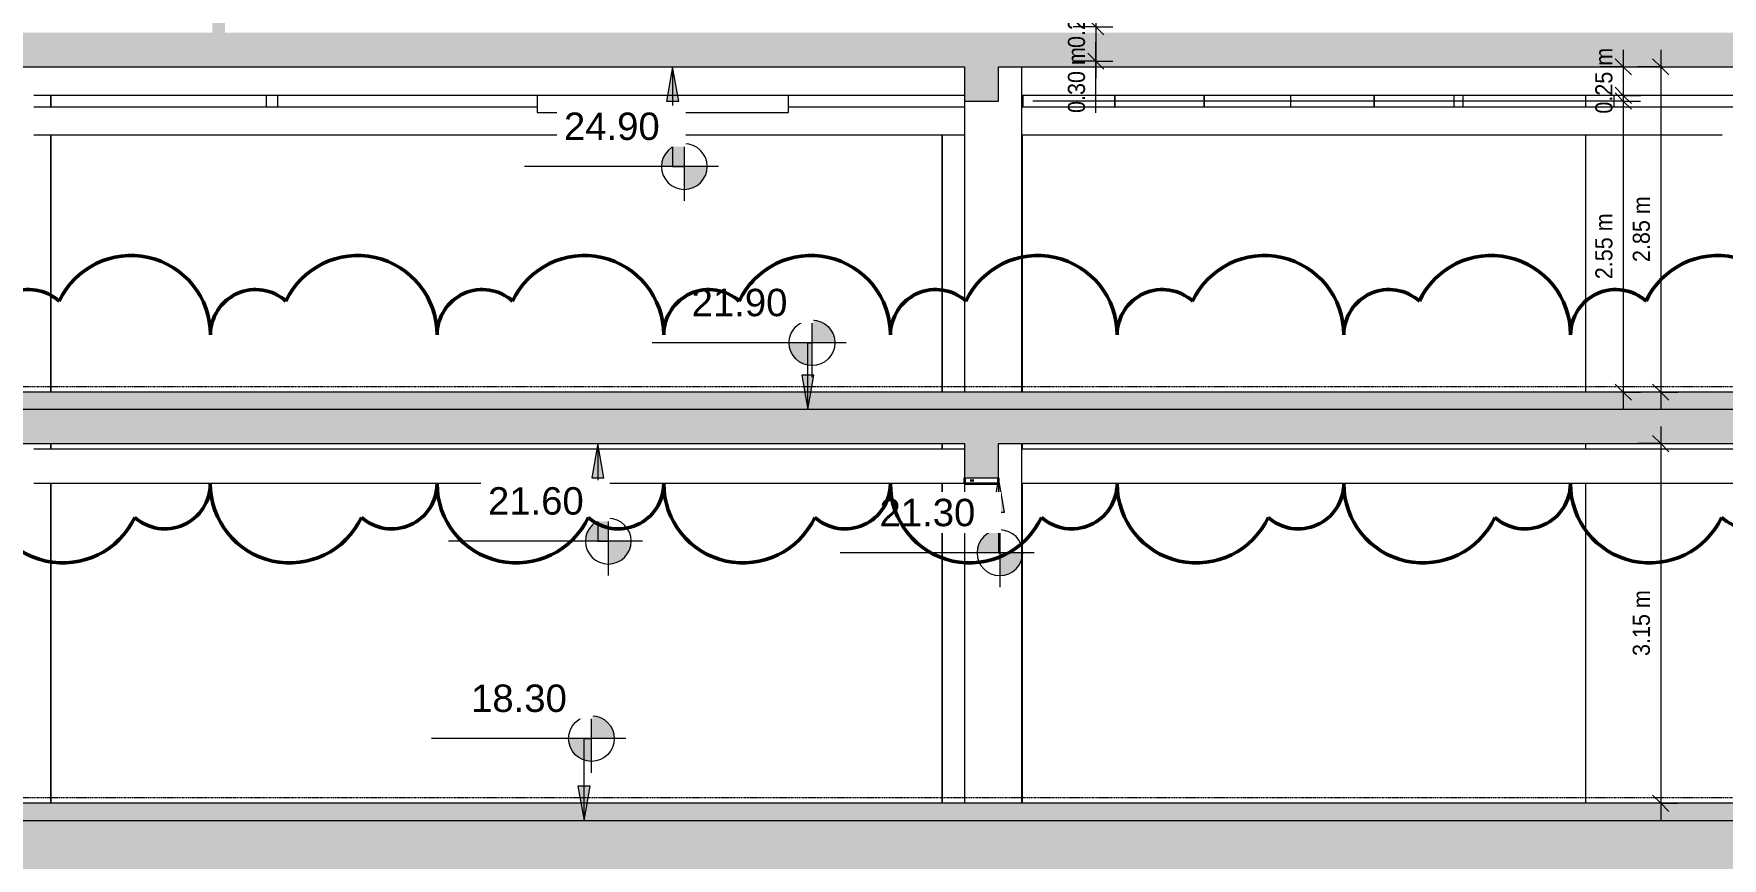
# Model space of a CAD drawing. Header units: millimetres. Extents: x 78096 to 288885, y -20632 to 149556.
# Drawn here: x 245434 to 260222, y 82469 to 89690 of the extents above; entities that cross this region are included whole.
import ezdxf

# ---------------------------------------------------------------- set-up
doc = ezdxf.new("R2010")
doc.units = ezdxf.units.MM
doc.linetypes.add('Centre', pattern=[31.75, 6.35, -4.7625, 15.875, -4.7625])
for name, color, linetype, lineweight in [('A-ANNO-DIMS', 211, 'Continuous', 9), ('A-ANNO-DIMS-100', 211, 'Continuous', 9), ('A-DETL', 90, 'Continuous', 9), ('A-DETL-GENF', 92, 'Continuous', 9), ('A-FLOR', 192, 'Continuous', 9), ('A-FLOR-FNSH', 192, 'Continuous', 35), ('A-FLOR-LEVL', 51, 'Continuous', 9), ('A-FLOR-PATT', 8, 'Continuous', 35), ('A-WALL', 113, 'Continuous', 9), ('G-ANNO-DIMS', 111, 'Continuous', 9), ('G-ANNO-REVC', 71, 'Continuous', 50), ('S-BEAM', 12, 'Continuous', 9)]:
    doc.layers.add(name, color=color, linetype=linetype, lineweight=lineweight)
doc.styles.add('Arial_3', font='arial.ttf', dxfattribs={"width": 0.9, "height": 150})
doc.styles.add('Arial_5', font='arial.ttf', dxfattribs={"height": 240})
doc.dimstyles.new('1_5MM', dxfattribs={"dimscale": 304.8, "dimtxt": 153.03891, "dimasz": 0.463911, "dimexe": 0.492126, "dimexo": 0.984252, "dimgap": 0.164042, "dimtad": 1, "dimlfac": 0.001, "dimrnd": 0.05, "dimzin": 0, "dimdsep": 46, "dimtxsty": 'Arial_3', "dimblk1": 'OBLIQUE', "dimblk2": 'OBLIQUE', "dimsah": 1, "dimcen": 0.09, "dimdle": 0.492126, "dimazin": 0, "dimtfac": 1, "dimtdec": 4, "dimtix": 1, "dimtmove": 1, "dimatfit": 3, "dimfxl": 1, "dimtvp": 1, "dimtolj": 1, "dimtzin": 0, "dimlwd": 18, "dimlwe": 18, "dimarcsym": 2})
doc.dimstyles.new('1_5MM_1', dxfattribs={"dimscale": 304.8, "dimtxt": 153.03891, "dimasz": 0.463911, "dimexe": 0.492126, "dimexo": 0.984252, "dimgap": 0.164042, "dimtad": 1, "dimlfac": 0.001, "dimrnd": 0.05, "dimzin": 0, "dimdsep": 46, "dimtxsty": 'Arial_3', "dimblk1": 'OBLIQUE', "dimblk2": 'OBLIQUE', "dimsah": 1, "dimcen": 0.09, "dimdle": 0.492126, "dimazin": 0, "dimtfac": 1, "dimtdec": 4, "dimtix": 1, "dimtmove": 0, "dimatfit": 3, "dimfxl": 1, "dimtvp": 1, "dimtolj": 1, "dimtzin": 0, "dimlwd": 18, "dimlwe": 18, "dimarcsym": 2})
pattern_1 = [(0, (230762.544, 117385), (203.2, 50.8), [16.764, -135.636, 16.764, -135.636, -812.8]), (0, (230762.544, 117385), (203.2, 50.8), [-304.8, 16.764, -288.036, 16.764, -135.636, -355.6]), (0, (230762.544, 117385), (203.2, 50.8), [-762, 16.764, -84.836, 16.764, -237.236]), (120, (230838.744, 117410.4), (-145.59409, 150.57636), [16.764, -135.636, 16.764, -135.636, -812.8]), (120, (230838.744, 117410.4), (-145.59409, 150.57636), [-304.8, 16.764, -288.036, 16.764, -135.636, -355.6]), (120, (230838.744, 117410.4), (-145.59409, 150.57636), [-762, 16.764, -84.836, 16.764, -237.236]), (240, (230864.144, 117512), (-57.60591, -201.37636), [16.764, -135.636, 16.764, -135.636, -812.8]), (240, (230864.144, 117512), (-57.60591, -201.37636), [-304.8, 16.764, -288.036, 16.764, -135.636, -355.6]), (240, (230864.144, 117512), (-57.60591, -201.37636), [-762, 16.764, -84.836, 16.764, -237.236])]
pattern_2 = [(50, (5066.1, 117385), (728.7365, -63.756), [76.2, -838.2]), (355, (5066.1, 117385), (-140.972, 764.228), [60.96, -670.56]), (100.451, (5126.8, 117379.7), (587.77, 700.467), [64.76, -712.36]), (46.184, (5066.1, 117588.2), (1084.316, -168.17), [114.3, -1257.3]), (96.636, (5156.4, 117574.2), (949.61, 989.71), [97.14, -1068.54]), (351.184, (5066.1, 117588.2), (949.62, 989.7), [91.44, -1005.84]), (21, (5167.7, 117537.4), (606.458, -409.061), [76.2, -838.2]), (326, (5167.7, 117537.4), (247.208, 736.753), [60.96, -670.56]), (71.451, (5218.2, 117503.3), (853.668, 327.685), [64.76, -712.36]), (37.5, (5066.1, 117385), (12.3547, 338.2201), [33.528, -628.904, 33.528, -647.192, -673.1]), (37.5, (5066.1, 117385), (12.3547, 338.2201), [-1343.152, 33.528, -639.572]), (7.5, (5066.1, 117385), (267.279, 400.722), [33.528, -354.584, 33.528, -613.664, -256.54]), (7.5, (5066.1, 117385), (267.279, 400.722), [-1035.304, 33.528, -223.012]), (327.5, (4839.52, 117385), (542.3633, -22.9153), [33.528, -220.472, 33.528, -758.952, -1051.56]), (327.5, (4839.52, 117385), (542.3633, -22.9153), [-1046.48, 33.528, -1018.032]), (317.5, (4737.9, 117385), (592.517, 101.707), [33.528, -296.672, 33.528, -492.76, -746.76]), (317.5, (4737.9, 117385), (592.517, 101.707), [-856.488, 33.528, -713.232])]
pattern_3 = [(50, (230762.54, 117385), (728.7365, -63.756), [76.2, -838.2]), (355, (230762.54, 117385), (-140.972, 764.228), [60.96, -670.56]), (100.451, (230823.3, 117379.7), (587.77, 700.467), [64.76, -712.36]), (46.184, (230762.5, 117588.2), (1084.316, -168.171), [114.3, -1257.3]), (96.636, (230852.9, 117574.2), (949.61, 989.71), [97.14, -1068.54]), (351.184, (230762.5, 117588.2), (949.62, 989.7), [91.44, -1005.84]), (21, (230864.14, 117537.4), (606.458, -409.0606), [76.2, -838.2]), (326, (230864.14, 117537.4), (247.208, 736.753), [60.96, -670.56]), (71.451, (230914.7, 117503.3), (853.668, 327.685), [64.76, -712.36]), (37.5, (230762.54, 117385), (12.3547, 338.2201), [33.528, -628.904, 33.528, -647.192, -673.1]), (37.5, (230762.54, 117385), (12.3547, 338.2201), [-1343.152, 33.528, -639.572]), (7.5, (230762.54, 117385), (267.2789, 400.7221), [33.528, -354.584, 33.528, -613.664, -256.54]), (7.5, (230762.54, 117385), (267.2789, 400.7221), [-1035.304, 33.528, -223.012]), (327.5, (230535.98, 117385), (542.3633, -22.9153), [33.528, -220.472, 33.528, -758.952, -1051.56]), (327.5, (230535.98, 117385), (542.3633, -22.9153), [-1046.48, 33.528, -1018.032]), (317.5, (230434.38, 117385), (592.517, 101.707), [33.528, -296.672, 33.528, -492.76, -746.76]), (317.5, (230434.38, 117385), (592.517, 101.707), [-856.488, 33.528, -713.232])]

# ---------------------------------------------------------------- blocks, each defined once
blk = doc.blocks.new('Direct Shape - M_Concrete-Rectangular Beam_30X60_8462126-4473884-TOMH A-A')
at = {"layer": 'S-BEAM', "lineweight": 35}
h = blk.add_hatch(dxfattribs=at)
h.set_pattern_fill('FP_7', color=250, style=0, pattern_type=2)
h.set_pattern_definition(pattern_2)
h.paths.add_polyline_path([(27888, 85750), (28188, 85750), (28188, 85800), (27888, 85800)])
for p, q in [((27888, 85800), (27888, 85750)), ((28188, 85750), (28188, 85800)), ((27888, 85750), (28188, 85750))]:
    blk.add_line(p, q, dxfattribs=at)
blk = doc.blocks.new('Direct Shape - M_Concrete-Rectangular Beam_40X60_8462133-4473910-TOMH A-A')
at = {"layer": 'S-BEAM'}
for p, q in [((27888, 86050), (19738, 86050)), ((27888, 85750), (19738, 85750))]:
    blk.add_line(p, q, dxfattribs=at)
blk = doc.blocks.new('Direct Shape - M_Concrete-Rectangular Beam_40X60_8462134-4473911-TOMH A-A')
at = {"layer": 'S-BEAM'}
for p, q in [((36438, 86050), (28388, 86050)), ((36438, 85750), (28388, 85750))]:
    blk.add_line(p, q, dxfattribs=at)
blk = doc.blocks.new('Direct Shape - Basic Wall_300 mm_8357076-4474078-TOMH A-A')
at = {"layer": 'A-WALL', "lineweight": 18}
for p, q in [((18888, 89050), (18888, 89150)), ((19888, 89150), (19888, 89050)), ((18888, 86550), (18888, 88800)), ((19888, 88800), (19888, 86550)), ((18888, 86050), (18888, 86100)), ((19888, 86100), (19888, 86050)), ((18888, 82950), (18888, 85750)), ((19888, 85750), (19888, 82950))]:
    blk.add_line(p, q, dxfattribs=at)
blk = doc.blocks.new('Direct Shape - Basic Wall_300 mm_8357087-4474079-TOMH A-A')
at = {"layer": 'A-WALL', "lineweight": 18}
for p, q in [((27695, 86550), (27695, 88800)), ((28395, 88800), (28395, 86550)), ((27695, 86050), (27695, 86100)), ((28395, 86100), (28395, 86050)), ((27695, 82950), (27695, 85750)), ((28395, 85750), (28395, 82950))]:
    blk.add_line(p, q, dxfattribs=at)
blk = doc.blocks.new('Direct Shape - Basic Wall_500 mm_8362562-4474139-TOMH A-A')
at = {"layer": 'A-WALL', "lineweight": 18}
for p, q in [((28388, 89400), (28388, 86550)), ((27888, 89100), (27888, 86550)), ((28388, 86100), (28388, 82950)), ((27888, 85750), (27888, 82950))]:
    blk.add_line(p, q, dxfattribs=at)
blk = doc.blocks.new('Direct Shape - Basic Wall_300 mm_8432651-4474185-TOMH A-A')
at = {"layer": 'A-WALL', "lineweight": 18}
for p, q in [((33329, 89150), (33329, 89050)), ((33329, 88800), (33329, 86550)), ((33329, 86100), (33329, 86050)), ((33329, 85750), (33329, 82950))]:
    blk.add_line(p, q, dxfattribs=at)
blk = doc.blocks.new('Direct Shape - Basic Wall_300 mm_8436090-4474189-TOMH A-A')
at = {"layer": 'A-WALL', "lineweight": 18}
for p, q in [((19888, 89050), (19888, 89150)), ((19888, 86550), (19888, 88800)), ((27695, 88800), (27695, 86550)), ((19888, 86050), (19888, 86100)), ((27695, 86100), (27695, 86050)), ((19888, 82950), (19888, 85750)), ((27695, 85750), (27695, 82950))]:
    blk.add_line(p, q, dxfattribs=at)
blk = doc.blocks.new('Direct Shape - Basic Wall_300 mm_8436329-4474192-TOMH A-A')
at = {"layer": 'A-WALL', "lineweight": 18}
for p, q in [((33329, 89150), (33329, 89050)), ((28395, 86550), (28395, 88800)), ((33329, 88800), (33329, 86550)), ((28395, 86050), (28395, 86100)), ((33329, 86100), (33329, 86050)), ((28395, 82950), (28395, 85750)), ((33329, 85750), (33329, 82950))]:
    blk.add_line(p, q, dxfattribs=at)
blk = doc.blocks.new('Direct Shape - M_Concrete-Rectangular Beam_30X60_8428677-4475252-TOMH A-A')
at = {"layer": 'S-BEAM', "lineweight": 35}
h = blk.add_hatch(dxfattribs=at)
h.set_pattern_fill('FP_7', color=250, style=0, pattern_type=2)
h.set_pattern_definition(pattern_2)
h.paths.add_polyline_path([(28188, 89150), (28188, 89150), (28188, 89165)])
blk = doc.blocks.new('Direct Shape - M_Concrete-Rectangular Beam_40X60_8428991-4475260-TOMH A-A')
at = {"layer": 'S-BEAM'}
blk.add_line((27888, 89150), (19738, 89150), dxfattribs=at)
blk = doc.blocks.new('Direct Shape - M_Concrete-Rectangular Beam_40X60_8429028-4475261-TOMH A-A')
at = {"layer": 'S-BEAM'}
blk.add_line((36438, 89150), (28388, 89150), dxfattribs=at)
blk = doc.blocks.new('DIMBLOCK16-TOMH A-A')
at = {"layer": 'A-ANNO-DIMS-100', "lineweight": 18}
for p, q in [((254736, 90100), (254736, 89750)), ((254736, 89950), (254536, 89950)), ((254736, 89950), (254665, 90021)), ((254736, 89950), (254807, 89879)), ((254736, 89950), (254886, 89950)), ((254736, 89750), (254665, 89821)), ((254736, 89750), (254536, 89750)), ((254736, 89750), (254807, 89679)), ((254736, 89750), (254886, 89750))]:
    blk.add_line(p, q, dxfattribs=at)
at = {"layer": 'A-ANNO-DIMS-100', "color": 0, "lineweight": 18, "insert": (254491, 89565), "char_height": 150, "width": 683.73, "attachment_point": 1, "rotation": 90, "line_spacing_factor": 0.941778, "style": 'Arial_3'}
blk.add_mtext('0.20 m', dxfattribs=at)
blk = doc.blocks.new('_Oblique')
at = {"color": 0, "linetype": 'ByBlock', "lineweight": -2}
blk.add_line((-0.5, -0.5), (0.5, 0.5), dxfattribs=at)
blk = doc.blocks.new('DIMBLOCK17-TOMH A-A')
at = {"layer": 'A-ANNO-DIMS-100', "lineweight": 18}
for p, q in [((254736, 89750), (254665, 89821)), ((254736, 89750), (254536, 89750)), ((254736, 89750), (254736, 89300)), ((254736, 89750), (254807, 89679)), ((254736, 89750), (254886, 89750)), ((254736, 89616), (254736, 89600)), ((254736, 88996), (254736, 89616)), ((254736, 89450), (254665, 89521)), ((254736, 89450), (254536, 89450)), ((254736, 89450), (254807, 89379)), ((254736, 89450), (254886, 89450))]:
    blk.add_line(p, q, dxfattribs=at)
at = {"layer": 'A-ANNO-DIMS-100', "color": 0, "lineweight": 18, "insert": (254491, 88996), "char_height": 150, "width": 683.73, "attachment_point": 1, "rotation": 90, "line_spacing_factor": 0.941778, "style": 'Arial_3'}
blk.add_mtext('0.30 m', dxfattribs=at)
blk = doc.blocks.new('DIMBLOCK32-TOMH A-A')
at = {"layer": 'A-ANNO-DIMS-100', "lineweight": 18}
for p, q in [((259355, 89100), (259284, 89171)), ((259355, 89250), (259355, 86400)), ((259355, 89100), (254184, 89100)), ((259355, 89100), (259426, 89029)), ((259355, 89100), (259505, 89100)), ((259355, 86550), (259155, 86550)), ((259355, 86550), (259284, 86621)), ((259355, 86550), (259426, 86479)), ((259355, 86550), (259505, 86550))]:
    blk.add_line(p, q, dxfattribs=at)
at = {"layer": 'A-ANNO-DIMS-100', "color": 0, "lineweight": 18, "insert": (259110, 87540), "char_height": 150, "width": 683.73, "attachment_point": 1, "rotation": 90, "line_spacing_factor": 0.941778, "style": 'Arial_3'}
blk.add_mtext('2.55 m', dxfattribs=at)
blk = doc.blocks.new('DIMBLOCK33-TOMH A-A')
at = {"layer": 'A-ANNO-DIMS-100', "lineweight": 18}
for p, q in [((259355, 89400), (259284, 89471)), ((259355, 89550), (259355, 89000)), ((259355, 89400), (259155, 89400)), ((259355, 89400), (259426, 89329)), ((259355, 89400), (259505, 89400)), ((259355, 89150), (259284, 89221)), ((259355, 89150), (254184, 89150)), ((259355, 89150), (259426, 89079)), ((259355, 89150), (259505, 89150))]:
    blk.add_line(p, q, dxfattribs=at)
at = {"layer": 'A-ANNO-DIMS-100', "color": 0, "lineweight": 18, "insert": (259110, 88990), "char_height": 150, "width": 683.73, "attachment_point": 1, "rotation": 90, "line_spacing_factor": 0.941778, "style": 'Arial_3'}
blk.add_mtext('0.25 m', dxfattribs=at)
blk = doc.blocks.new('DIMBLOCK34-TOMH A-A')
at = {"layer": 'A-ANNO-DIMS-100', "lineweight": 18}
for p, q in [((259683, 89400), (259612, 89471)), ((259683, 89550), (259683, 86400)), ((259683, 89400), (259483, 89400)), ((259683, 89400), (259754, 89329)), ((259683, 89400), (259833, 89400)), ((259683, 86550), (259483, 86550)), ((259683, 86550), (259612, 86621)), ((259683, 86550), (259754, 86479)), ((259683, 86550), (259833, 86550))]:
    blk.add_line(p, q, dxfattribs=at)
at = {"layer": 'A-ANNO-DIMS-100', "color": 0, "lineweight": 18, "insert": (259438, 87690), "char_height": 150, "width": 683.73, "attachment_point": 1, "rotation": 90, "line_spacing_factor": 0.941778, "style": 'Arial_3'}
blk.add_mtext('2.85 m', dxfattribs=at)
blk = doc.blocks.new('DIMBLOCK35-TOMH A-A')
at = {"layer": 'A-ANNO-DIMS-100', "lineweight": 18}
for p, q in [((259683, 86250), (259683, 82800)), ((259683, 86100), (259483, 86100)), ((259683, 86100), (259612, 86171)), ((259683, 86100), (259754, 86029)), ((259683, 86100), (259833, 86100)), ((259683, 82950), (259612, 83021)), ((259683, 82950), (259483, 82950)), ((259683, 82950), (259754, 82879)), ((259683, 82950), (259833, 82950))]:
    blk.add_line(p, q, dxfattribs=at)
at = {"layer": 'A-ANNO-DIMS-100', "color": 0, "lineweight": 18, "insert": (259438, 84240), "char_height": 150, "width": 683.73, "attachment_point": 1, "rotation": 90, "line_spacing_factor": 0.941778, "style": 'Arial_3'}
blk.add_mtext('3.15 m', dxfattribs=at)
blk = doc.blocks.new('Spot Elevations - M_Spot Elevation - Target Filled-23738-TOMH A-A')
at = {"layer": 'G-ANNO-DIMS'}
h = blk.add_hatch(color=256, dxfattribs=at)
edge = h.paths.add_edge_path()
edge.add_line((24622, 83517), (24822, 83517))
edge.add_arc((24622, 83517), 200, 0, 90)
edge.add_line((24622, 83717), (24622, 83517))
h = blk.add_hatch(color=256, dxfattribs=at)
edge = h.paths.add_edge_path()
edge.add_line((24622, 83517), (24422, 83517))
edge.add_arc((24622, 83517), 200, 180, 270)
edge.add_line((24622, 83317), (24622, 83517))
for p, q in [((24622, 83217), (24622, 83817)), ((24922, 83517), (23222, 83517))]:
    blk.add_line(p, q, dxfattribs=at)
blk.add_circle((24622, 83517), 200, dxfattribs=at)
blk = doc.blocks.new('Family - ___-4989712-TOMH A-A')
at = {"layer": 'G-ANNO-REVC'}
for centre, radius, start, end in [((20590, 87052), 695, 0, 154.7912), ((22575, 87052), 695, 0, 154.7912), ((24560, 87052), 695, 0, 154.7912), ((26546, 87052), 695, 0, 154.7912), ((28531, 87052), 695, 0, 154.7912), ((30516, 87052), 695, 0, 154.7912), ((32502, 87052), 695, 0, 154.7912), ((34487, 87052), 695, 0, 154.7912), ((19696, 87052), 397, 48.1897, 180), ((21682, 87052), 397, 48.1897, 180), ((23667, 87052), 397, 48.1897, 180), ((25652, 87052), 397, 48.1897, 180), ((27638, 87052), 397, 48.1897, 180), ((29623, 87052), 397, 48.1897, 180), ((31608, 87052), 397, 48.1897, 180), ((33594, 87052), 397, 48.1897, 180), ((19994, 85750), 695, 180, 334.7912), ((20887, 85750), 397, 228.1897, 0), ((21979, 85750), 695, 180, 334.7912), ((22873, 85750), 397, 228.1897, 0), ((23965, 85750), 695, 180, 334.7912), ((24858, 85750), 397, 228.1897, 0), ((25950, 85750), 695, 180, 334.7912), ((26843, 85750), 397, 228.1897, 0), ((27935, 85750), 695, 180, 334.7912), ((28829, 85750), 397, 228.1897, 0), ((29921, 85750), 695, 180, 334.7912), ((30814, 85750), 397, 228.1897, 0), ((31906, 85750), 695, 180, 334.7912), ((32799, 85750), 397, 228.1897, 0), ((33891, 85750), 695, 180, 334.7912), ((34785, 85750), 397, 228.1897, 0)]:
    blk.add_arc(centre, radius, start, end, dxfattribs=at)

msp = doc.modelspace()

# ---------------------------------------------------------------- hatches: boundary and pattern name
at = {"layer": 'A-DETL-GENF'}
h = msp.add_hatch(dxfattribs=at)
h.set_pattern_fill('FP_7', color=50, style=0, pattern_type=2)
h.set_pattern_definition(pattern_3)
h.paths.add_polyline_path([(268634.367, 80800), (268634.367, 90050), (268484.38, 90050), (268484.38, 89750), (268334.38, 89750), (268334.38, 89050), (268177.262, 89050), (268177.262, 90050), (267880.466, 90050), (267880.466, 88800), (268334.38, 88800), (268334.38, 82800), (230084.458, 82800), (230084.298, 82750), (229684.458, 82750), (229684.27, 82800), (200734.282, 82800), (200734.282, 86100), (205234.386, 86100), (205234.386, 85800), (205534.386, 85800), (205534.386, 86100), (211834.364, 86100), (211834.364, 85800), (212134.411, 85800), (212134.411, 86100), (217784.412, 86100), (217784.412, 86400), (200734.399, 86400), (200734.399, 89400), (205234.386, 89400), (205234.386, 89100), (205534.386, 89100), (205534.386, 89400), (205834.394, 89400), (205834.394, 89700), (200734.399, 89700), (200734.399, 90000), (200434.386, 90000), (200434.399, 80800), (263050.796, 80800)])
h.paths.add_polyline_path([(262134.367, 88800), (267331.843, 88800), (267331.843, 90050), (267039.117, 90050), (267039.117, 89050), (262434.363, 89050), (262434.363, 89700), (247108.423, 89700), (247108.423, 90050), (246998.423, 90050), (246998.423, 89700), (230084.458, 89700), (230084.458, 89400), (241434.374, 89400), (241434.374, 89100), (241734.374, 89100), (241734.374, 89400), (244934.349, 89400), (244934.349, 89100), (245234.362, 89100), (245234.362, 89400), (253584.342, 89400), (253584.342, 89100), (253884.342, 89100), (253884.342, 89400), (262134.367, 89400), (262134.367, 88850.705)])
h.paths.add_polyline_path([(211834.364, 89100), (212134.411, 89100), (212134.411, 89400), (217784.412, 89400), (217784.412, 89700), (207034.394, 89700), (207034.394, 89400), (211834.364, 89400), (211834.364, 89164.74)])
h.paths.add_polyline_path([(228336.374, 89400), (229484.553, 89400), (229484.553, 89700), (227584.412, 89700), (227584.412, 89400), (227932.718, 89400)])
h = msp.add_hatch(dxfattribs=at)
h.set_pattern_fill('FP_7', color=50, style=0, pattern_type=2)
h.set_pattern_definition(pattern_3)
h.paths.add_polyline_path([(266534.38, 82800), (266834.38, 82800), (266834.38, 86700), (266534.367, 86700), (266534.367, 86400), (230084.458, 86400), (230084.458, 86100), (241434.374, 86100), (241434.374, 85800), (241734.458, 85800), (241734.458, 86100), (244934.362, 86100), (244934.362, 85800), (245234.362, 85800), (245234.362, 86100), (253584.342, 86100), (253584.342, 85800), (253884.342, 85800), (253884.342, 86100), (262134.363, 86100), (262134.363, 85800), (262434.355, 85800), (262434.355, 86100), (266534.38, 86100), (266534.38, 86024.394)])
h = msp.add_hatch(dxfattribs=at)
h.set_pattern_fill('FP_3', color=55, style=0, pattern_type=2)
h.set_pattern_definition(pattern_1)
h.paths.add_polyline_path([(242060.681, 82800), (266534.38, 82800), (266534.38, 82950), (230084.458, 82950), (230084.458, 82800), (241253.369, 82800)])
at = {"layer": 'A-FLOR-PATT', "lineweight": 9}
h = msp.add_hatch(dxfattribs=at)
h.set_pattern_fill('FP_3', color=256, style=0, pattern_type=2)
h.set_pattern_definition(pattern_1)
h.paths.add_polyline_path([(246904.554, 86400), (266534.367, 86400), (266534.367, 86550), (230084.458, 86550), (230084.458, 86400), (245234.362, 86400)])
at = {"layer": 'G-ANNO-DIMS'}
for points in [[(251029.739, 89400), (250976.841, 89100), (251082.637, 89100)], [(252212.838, 86400), (252265.736, 86700), (252159.94, 86700)], [(250373.489, 86100), (250320.591, 85800), (250426.387, 85800)], [(253884.342, 85800), (253831.444, 85500), (253937.24, 85500)], [(250253.331, 82800), (250306.229, 83100), (250200.433, 83100)]]:
    msp.add_hatch(color=256, dxfattribs=at).paths.add_polyline_path(points)

# ---------------------------------------------------------------- linework, layer by layer
at = {"layer": 'A-DETL', "lineweight": 18}
for p, q in [((245234.362, 89400), (253584.342, 89400)), ((253584.342, 89400), (253584.342, 89100)), ((253884.342, 89380), (253884.342, 89400)), ((253884.342, 89400), (262134.367, 89400)), ((253884.342, 89100), (253884.342, 89380)), ((253584.342, 89100), (253884.342, 89100)), ((259934.38, 86400), (230084.458, 86400)), ((266534.367, 86400), (259934.38, 86400)), ((245234.362, 86100), (253584.342, 86100)), ((253584.342, 86100), (253584.342, 85800)), ((253884.342, 85800), (253884.342, 86100)), ((253884.342, 86100), (262134.363, 86100)), ((253584.342, 85800), (253884.342, 85800)), ((266534.38, 82950), (230084.458, 82950)), ((230084.458, 82800), (266534.38, 82800))]:
    msp.add_line(p, q, dxfattribs=at)
at = {"layer": 'A-FLOR', "lineweight": 18}
for p, q in [((245434.375, 89050), (249843.42, 89050)), ((252042.942, 89050), (253584.336, 89050)), ((254084.355, 89050), (256183.089, 89050)), ((257951.107, 89050), (259273.121, 89050)), ((253584.336, 88800), (245434.375, 88800)), ((260221.809, 88800), (254084.355, 88800))]:
    msp.add_line(p, q, dxfattribs=at)
at = {"layer": 'A-FLOR-FNSH', "color": 7, "lineweight": 18}
msp.add_line((266534.367, 86550), (230084.458, 86550), dxfattribs=at)
at = {"layer": 'A-FLOR-LEVL', "linetype": 'Centre'}
for p, q in [((192334.611, 86600), (278486.268, 86600)), ((192334.611, 83000), (278486.268, 83000))]:
    msp.add_line(p, q, dxfattribs=at)
at = {"layer": 'A-WALL', "lineweight": 18}
for p, q in [((247472.566, 89050), (247472.566, 89150)), ((247568.758, 89150), (247568.758, 89050)), ((249843.07, 89150), (249843.07, 89000)), ((252043.07, 89000), (252043.07, 89150)), ((254096.987, 89050), (254096.987, 89150)), ((254096.987, 89150), (254096.987, 89050)), ((254901.291, 89050), (254901.291, 89150)), ((254901.291, 89150), (254901.291, 89050)), ((255684.854, 89050), (255684.854, 89150)), ((255684.854, 89150), (255684.854, 89050)), ((256183.089, 89050), (257951.107, 89050)), ((256443.8, 89050), (256443.8, 89150)), ((257174.253, 89050), (257174.253, 89150)), ((257174.253, 89150), (257174.253, 89050)), ((257872.792, 89050), (257872.792, 89150)), ((257951.107, 89150), (257951.107, 89050)), ((259273.121, 89150), (259273.121, 89050)), ((259273.121, 89050), (261773.121, 89050)), ((249843.07, 89000), (252043.07, 89000))]:
    msp.add_line(p, q, dxfattribs=at)
at = {"layer": 'G-ANNO-DIMS'}
for p, q in [((251029.739, 89400), (250976.841, 89100)), ((251082.637, 89100), (251029.739, 89400)), ((251029.739, 89400), (251029.739, 88526.605)), ((250976.841, 89100), (251082.637, 89100)), ((251029.739, 88526.605), (251131.412, 88526.605)), ((252212.838, 86983.031), (252249.81, 86983.031)), ((252212.838, 86400), (252212.838, 86983.031)), ((252265.736, 86700), (252159.94, 86700)), ((252159.94, 86700), (252212.838, 86400)), ((252212.838, 86400), (252265.736, 86700)), ((250373.489, 86100), (250320.591, 85800)), ((250426.387, 85800), (250373.489, 86100)), ((250373.489, 86100), (250373.489, 85245.354)), ((250320.591, 85800), (250426.387, 85800)), ((253884.342, 85800), (253831.444, 85500)), ((253937.24, 85500), (253884.342, 85800)), ((253884.342, 85800), (253884.342, 85143.682)), ((253831.444, 85500), (253937.24, 85500)), ((250373.489, 85245.354), (250465.919, 85245.354)), ((253884.342, 85143.682), (253895.057, 85143.682)), ((250253.331, 83516.921), (250318.031, 83516.921)), ((250253.331, 82800), (250253.331, 83516.921)), ((250306.229, 83100), (250200.433, 83100)), ((250200.433, 83100), (250253.331, 82800)), ((250253.331, 82800), (250306.229, 83100))]:
    msp.add_line(p, q, dxfattribs=at)

# ---------------------------------------------------------------- block references
at = {"layer": 'A-WALL', "lineweight": 18}
for name in ['Direct Shape - Basic Wall_500 mm_8362562-4474139-TOMH A-A', 'Direct Shape - Basic Wall_300 mm_8357076-4474078-TOMH A-A', 'Direct Shape - Basic Wall_300 mm_8436090-4474189-TOMH A-A', 'Direct Shape - Basic Wall_300 mm_8436329-4474192-TOMH A-A', 'Direct Shape - Basic Wall_300 mm_8432651-4474185-TOMH A-A', 'Direct Shape - Basic Wall_300 mm_8357087-4474079-TOMH A-A']:
    msp.add_blockref(name, (225696.455, 0), dxfattribs=at)
at = {"layer": 'G-ANNO-DIMS', "extrusion": (0, 0, -1), "rotation": 180}
for p in [(-226509.836, 172043.526), (-225844.343, 168762.275), (-229273.481, 168660.602)]:
    msp.add_blockref('Spot Elevations - M_Spot Elevation - Target Filled-23738-TOMH A-A', p, dxfattribs=at)
at = {"layer": 'G-ANNO-DIMS'}
for p in [(227628.234, 3466.11), (225696.455, 0)]:
    msp.add_blockref('Spot Elevations - M_Spot Elevation - Target Filled-23738-TOMH A-A', p, dxfattribs=at)
at = {"layer": 'S-BEAM'}
for name in ['Direct Shape - M_Concrete-Rectangular Beam_40X60_8428991-4475260-TOMH A-A', 'Direct Shape - M_Concrete-Rectangular Beam_30X60_8428677-4475252-TOMH A-A', 'Direct Shape - M_Concrete-Rectangular Beam_40X60_8429028-4475261-TOMH A-A', 'Direct Shape - M_Concrete-Rectangular Beam_40X60_8462133-4473910-TOMH A-A', 'Direct Shape - M_Concrete-Rectangular Beam_40X60_8462134-4473911-TOMH A-A', 'Direct Shape - M_Concrete-Rectangular Beam_30X60_8462126-4473884-TOMH A-A']:
    msp.add_blockref(name, (225696.455, 0), dxfattribs=at)

# ---------------------------------------------------------------- dimensions: what is measured, and where the dimension line sits
at = {"layer": 'A-ANNO-DIMS', "lineweight": 18}
for base, p1, p2, override, picture, middle in [((254735.814, 89750), (254835.799, 89950), (254835.799, 89750), {"dimpost": '<> m', "dimfxl": 200}, 'DIMBLOCK16-TOMH A-A', (254609.228, 89850)), ((259355.018, 89150), (259455.003, 89400), (253884.355, 89150), {"dimpost": '<> m', "dimfxl": 5576.255277}, 'DIMBLOCK33-TOMH A-A', (259228.432, 89275)), ((259683.198, 86550), (259783.182, 89400), (259783.182, 86550), {"dimpost": '<> m', "dimfxl": 2850}, 'DIMBLOCK34-TOMH A-A', (259556.612, 87975)), ((259355.018, 86550), (253884.342, 89100), (259455.003, 86550), {"dimpost": '<> m', "dimfxl": 6126.562034}, 'DIMBLOCK32-TOMH A-A', (259228.432, 87825)), ((259683.198, 82950), (259783.182, 86100), (259783.182, 82950), {"dimpost": '<> m', "dimfxl": 3150}, 'DIMBLOCK35-TOMH A-A', (259556.56, 84525))]:
    dim = msp.add_linear_dim(base=base, p1=p1, p2=p2, angle=90, dimstyle='1_5MM_1', override=override, dxfattribs=at)
    dim.commit()
    dim.dimension.update_dxf_attribs({"geometry": picture, "text_midpoint": middle})
dim = msp.add_linear_dim(base=(254735.814, 89450), p1=(254835.799, 89750), p2=(254835.799, 89450), angle=90, dimstyle='1_5MM', override={"dimpost": '<> m', "dimfxl": 300}, dxfattribs=at)
dim.commit()
dim.dimension.update_dxf_attribs({"geometry": 'DIMBLOCK17-TOMH A-A', "text_midpoint": (254591.079, 89337.79), "dimtype": 160, "text_rotation": 90})

# ---------------------------------------------------------------- next in the draw order: texts
at = {"layer": 'G-ANNO-DIMS', "char_height": 240, "width": 1004.89974, "attachment_point": 1, "line_spacing_factor": 0.941778, "style": 'Arial_5', "bg_fill": 3, "box_fill_scale": 1.25, "bg_fill_color": 256, "bg_fill_true_color": 13158600, "bg_fill_transparency": 0}
for s, insert in [('24.90', (250077.704, 88999.482)), ('21.90', (251196.102, 87455.907)), ('21.60', (249412.21, 85718.231)), ('21.30', (252841.349, 85616.558)), ('18.30', (249264.323, 83989.797))]:
    msp.add_mtext(s, dxfattribs=dict(at, insert=insert))

# ---------------------------------------------------------------- next in the draw order: block references
at = {"layer": 'G-ANNO-REVC'}
msp.add_blockref('Family - ___-4989712-TOMH A-A', (225696.455, 0), dxfattribs=at)

doc.saveas('drawing.dxf')
